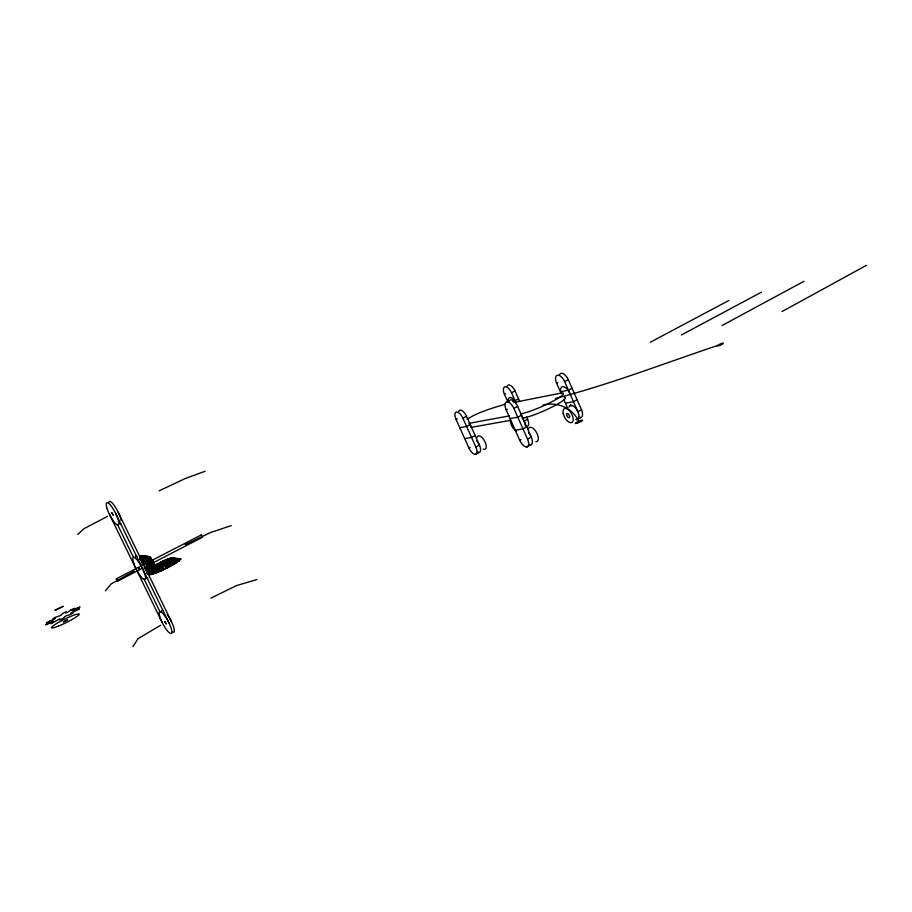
<?xml version="1.0" encoding="UTF-8"?>
<svg xmlns="http://www.w3.org/2000/svg" width="912" height="912" viewBox="0 0 912 912"><rect width="100%" height="100%" fill="white"/><g stroke="black" fill="none" stroke-linecap="round" stroke-linejoin="round"><path stroke-width="1.37" d="M159.851 565.212L160.729 564.961L161.413 570.764L162.803 570.137L161.504 564.619A6.692 1.505 -21.4 0 0 160.729 564.961M176.985 562.225L178.353 560.595A2.918 0.775 -60.1 0 1 178.513 560.789M160.808 562.51L161.31 565.052M153.797 566.158L154.162 566.078A1.801 1.026 20.5 0 0 154.972 566.056M149.055 573.317L153.809 566.021M166.258 562.704L164.103 560.766A1.813 1.243 -45 0 1 164.399 560.321L164.833 560.527A6.658 2.85 -34.4 0 1 165.619 560.344L165.984 559.615L168.971 560.914M149.123 556.867L140.516 555.864L139.969 557.791M171.274 559.512L168.743 558.6L168.332 559.261A6.646 2.348 -41.1 0 0 167.74 559.523L170.236 560.071M176.951 562.442C176.153 560.641 167.42 562.282 170.099 559.409C196.684 564.3 152.247 556.708 178.353 560.595M163.784 563.844L162.439 561.61M140.117 556.89L140.459 555.921L149.123 556.753M158.563 571.972L159.155 565.634A6.692 1.368 -17.6 0 1 159.885 565.326L159.885 571.425L158.528 571.949M158.335 565.52L157.149 572.542L158.335 565.52A1.642 0.73 -2 0 1 158.779 565.6L157.149 571.756L158.027 571.824A1.55 0.821 -4.4 0 1 158.494 571.927M142.819 556.844L150.446 557.243L142.728 556.73M141.451 555.864L149.671 556.708A2.348 0.695 -73 0 1 149.557 557.209A2.303 0.673 -73.2 0 0 149.591 556.833M156.989 566.66L157.787 564.118A6.669 2.679 -13.9 0 0 157.183 564.505L156.442 566.648A6.68 0.855 -11.2 0 1 157.012 566.455L154.698 573.454L156.853 566.09A1.824 0.673 3.8 0 1 157.343 566.181L157.708 566.204A6.692 1.14 -14.2 0 1 158.369 565.953M166.292 562.214L171.456 565.793L170.191 566.477L165.585 562.601A6.68 1.391 -33.2 0 1 166.292 562.214L166.714 561.507L172.642 564.722A1.55 0.787 -49.2 0 1 172.79 564.95L175.013 563.32A1.539 0.673 -56.1 0 1 175.081 563.582L168.321 560.994A6.669 0.901 -39.9 0 1 168.834 560.709L169.244 559.979L177.692 561.872M158.87 566.648L159.201 563.228M159.782 562.727A1.619 1.208 -11.3 0 0 159.338 562.67L159.019 565.303L159.794 562.784L160.159 565.634M168.709 567.173L167.295 567.891A1.562 0.923 -31.7 0 0 167.01 567.72C155.747 556.685 170.327 568.735 164.32 569.339A1.562 0.923 -22.2 0 0 163.966 569.202L162.803 570.137M168.709 567.264C161.652 560.515 165.425 561.952 169.94 566.215A1.55 0.878 -40.9 0 1 170.168 566.409L170.191 566.477M144.05 560.253L144.096 560.173A2.747 2.052 -80.1 0 0 144.381 559.478A4.412 3.044 -79.1 0 0 144.552 558.725L144.301 558.532M175.651 559.455C154.025 557.642 200.811 560.743 170.897 558.247C192.341 562.248 171.034 556.343 170.635 558.771M144.495 558.782L151.381 558.304A2.348 1.573 -79.1 0 1 151.232 558.805A1.345 0.98 -79.5 0 1 151.118 559.147L151.13 559.147M166.394 560.025A6.658 2.645 -38 0 1 167.056 559.774L167.443 559.045L169.883 559.432L167.74 559.432M168.891 559.147L168.891 559.113A6.646 2.006 -43.5 0 1 169.347 559.022L169.746 558.326L174.99 558.611L169.803 558.828A6.646 1.607 -45.1 0 1 170.122 558.862L170.476 558.212L178.866 558.589M179.39 559.774C183.814 557.642 155.804 558.611 179.63 559.569M140.448 556.274L140.402 556.491M161.481 564.482L162.359 564.197L164.377 569.396M170.134 559.763L170.738 558.896A6.646 0.718 -46.2 0 1 170.761 559.022L170.783 558.976M157.765 567.253L158.551 563.719A6.669 2.884 -17.6 0 1 159.258 563.342M166.782 561.53L166.999 561.678A6.68 1.186 -36.8 0 1 167.671 561.439L167.762 561.199A1.813 0.821 -53.9 0 1 168.025 560.675L174.659 563.08L168.298 560.914M139.855 557.654L140.129 557.004L139.855 557.677M146.273 561.393L152.372 559.74A1.79 1.414 88.9 0 1 151.996 560.492L145.225 563.114L145.897 564.311L152.19 561.37L151.814 560.698M140.288 556.958L140.049 557.756L142.58 557.756M157.149 572.542L155.906 572.987L157.708 566.204M165.79 568.518L166.337 567.606L163.784 563.263M170.92 558.611L170.624 559.273L179.162 560.584A12.7 1.174 -33.7 0 0 179.368 560.287L179.539 559.82M179.276 560.242L179.185 560.527M168.834 560.709C177.874 566.09 179.903 560.299 169.37 560.219M176.027 563.069L175.093 563.662M142.888 557.734L140.083 557.665M170.555 559.181L173.189 559.489M160.82 562.214L161.652 562.1L162.61 564.403M150.389 557.198C148.827 559.444 140.152 559.808 141.212 557.209A2.747 1.06 -70 0 0 141.417 556.457M149.101 557.745L149.591 556.719L141.314 555.841M170.384 559.558L178.798 560.983L179.185 560.105M179.379 560.23L179.47 559.911A12.7 1.516 -33.9 0 1 179.436 560.025L176.951 559.74M168.743 567.025L169.313 566.09M170.829 558.851L174.477 559.455M153.444 573.739L156.442 566.648M164.103 560.766L167.899 562.271L164.89 560.641M170.954 558.532L170.612 558.839A6.646 1.174 -46.1 0 0 170.407 558.851L170.35 558.395M147.983 564.414L153.239 561.268A1.607 1.402 67.2 0 0 152.851 561.188L152.338 561.29M162.496 561.404L165.095 563.228M147.47 558.611L150.263 558.11A1.345 0.764 -72.6 0 0 150.343 557.756A2.348 1.174 -74 0 0 150.4 557.266M152.623 574.127C161.766 559.398 150.936 569.783 152.623 574.127A12.745 0.581 -19 0 1 151.802 574.343L151.597 574.275M155.473 567.15L156.34 564.368A1.676 1.072 6.1 0 1 156.864 564.323M151.802 574.343L155.861 566.831M141.645 557.962L141.109 558.03M171.547 565.486L172.151 564.551L164.502 560.31M152.236 573.557C154.139 575.586 152.589 566.021 156.317 566.614M142.249 558.885L139.582 559.181M142.432 558.509L142.853 559.706L150.697 558.532M149.283 574.264L149.386 574.446A12.722 1.573 -17.6 0 1 149.351 574.252L149.887 574.514A12.734 1.22 -17.8 0 1 149.602 574.571L150.434 574.594A12.745 0.889 -18.2 0 0 151.016 574.514L154.972 567.059M155.245 566.443L156.362 564.346L157.183 564.505M155.405 566.956C152.27 566.033 152.019 575.461 150.833 574.127A4.446 1.55 17.1 0 1 150.104 574.013A2.77 0.752 15.2 0 1 149.42 573.899M153.809 566.854L153.968 566.911A1.801 0.684 18 0 0 154.972 566.933L150.856 574.058L149.956 573.602A1.767 0.616 15.3 0 0 149.374 573.42L150.514 570.958M152.84 570.319L154.892 567.025L153.786 566.352M154.846 566.831L150.309 574.07L151.016 574.514M156.533 564.893A6.669 2.394 -10.8 0 0 156.009 565.223L155.462 565.554A6.669 2.052 -8.3 0 0 155.086 565.85L150.89 572.679L154.812 565.782A1.676 0.741 15.5 0 0 154.231 565.668M132.878 646.654L137.986 638.719L160.649 625.233M141.349 555.796L140.14 557.722M149.431 573.956L148.439 573.979L150.115 571.721M143.138 559.307L143.287 559.136A2.417 1.699 -77.1 0 1 143.526 558.919L151.346 558.258M149.899 571.915L148.246 573.842L149.386 574.446A4.435 0.581 18.4 0 0 150.001 574.549M148.724 574.047C150.309 575.198 146.308 573.112 149.785 572.052L148.303 574.127L149.454 574.446M55.222 618.382L55.039 618.541A12.278 1.459 -26.2 0 0 54.104 619.157L50.605 620.719A6.293 0.741 -26.3 0 0 50.092 620.947M116.28 578.801L117.5 581.229L116.314 578.801L139.992 566.557M149.123 571.778L147.55 573.819L150.275 570.901M144.13 561.439L143.971 560.367M151.039 559.273C150.058 563.513 134.634 560.948 151.073 559.238M149.431 567.515L154.117 563.149L153.193 562.818M65.789 612.807L66.257 612.237A6.224 0.73 -26.2 0 0 66.177 612.169A10.055 1.186 -26.2 0 0 65.037 612.317A19.517 2.314 -26.2 0 0 63.35 613.115A10.009 1.186 -26.2 0 0 62.119 613.981A7.478 0.878 -26.2 0 0 61.913 614.152A6.213 0.73 -26.2 0 0 61.742 614.3L60.933 615.235A12.278 1.459 -26.2 0 0 59.679 615.896L57.41 616.58A6.259 0.741 -26.2 0 0 57.057 616.706A7.535 0.889 -26.2 0 0 56.658 616.843A10.112 1.186 -26.2 0 0 54.492 617.709A19.517 2.314 -26.2 0 0 53.044 618.53A10.032 1.174 -26.2 0 0 53.124 618.815A7.49 0.878 -26.2 0 0 53.238 618.838A6.236 0.73 -26.2 0 0 53.386 618.838L55.21 618.347M153.661 564.311C158.665 564.254 141.691 578.516 154.641 564.608A1.619 1.197 23.9 0 0 154.139 564.323M149.591 571.721A2.656 1.528 17 0 1 150.925 572.44L149.91 572.006A2.428 1.334 17 0 0 149.545 571.892L148.804 571.744L153.991 565.007A1.345 0.923 21.9 0 0 154.31 564.938M145.726 562.658L145.669 563.924M105.45 590.839L111.139 583.976L134.235 571.072M146.912 573.363L149.386 570.388M147.425 572.668L149.009 570.775M201.164 534.968L202.339 537.339L201.199 534.968L151.232 560.755M147.174 571.847L148.895 569.932M716.65 345.819C721.677 346.343 728.608 339.389 716.65 345.819C663.058 363.82 610.139 384.328 555.362 398.51M153.444 564.311C140.858 572.633 152.817 568.928 153.353 563.65M146.444 571.015L149.18 568.324M77.737 534.421L84.007 528.652L107.548 516.352M467.092 419.224C478.572 411.939 492.355 408.143 505.385 404.164M145.84 570.616L148.964 567.766M151.449 559.865L152.338 559.694M144.415 561.758L144.734 561.461A1.756 1.448 89.4 0 1 145.202 561.222L152.315 559.649M148.838 567.595L145.726 570.467M145.795 570.194L148.667 567.663M142.682 556.696L142.021 557.357A1.767 0.935 -71.4 0 0 141.691 557.813M145.019 569.054L148.04 566.762M147.174 565.52L147.242 565.463A2.736 2.383 54 0 0 147.687 564.973M153.262 561.393A1.79 1.516 67.1 0 1 152.863 562.054C153.661 563.593 147.687 567.857 146.855 566.204M144.37 568.016L147.527 565.942M144.073 567.823L146.41 566.341M146.843 566.192L152.566 562.202M782.108 311.516L866.4 265.346M526.874 446.96A8.026 3.762 61.5 0 0 527.535 439.105L513.866 408.405A8.048 3.785 62.1 0 0 506.776 401.839A8.048 3.785 62.1 0 0 506.183 409.876L519.749 440.302A8.026 3.762 61.5 0 0 526.874 446.96L530.59 444.919M576.965 419.588L580.556 417.628M527.535 439.105L531.286 437.065L517.651 406.399A8.037 3.796 62.1 0 0 512.51 400.243A8.037 3.796 62.1 0 0 508.839 401.975M559.273 375.459A7.889 3.979 62.1 0 1 563.126 373.624A7.889 3.979 62.1 0 1 568.256 379.62L581.503 409.784L577.889 411.745L564.619 381.535A7.9 3.967 62.1 0 0 557.46 375.197A7.9 3.967 62.1 0 0 556.628 383.234L560.401 391.795L568.415 390.188L572.052 388.25M519.749 440.302L520.912 439.664M722.099 325.504L803.951 281.295M475.494 454.358A7.547 3.317 61.8 0 0 475.859 447.028L462.886 418.198A7.57 3.34 62.4 0 0 456.399 411.996A7.57 3.34 62.4 0 0 456.103 419.509L468.985 448.077A7.547 3.317 61.8 0 0 475.494 454.358L479.051 452.432M525.677 427.318L526.976 426.622M526.748 426.862L522.986 428.891L515.234 430.179M577.091 399.741L573.477 401.69L565.417 403.207M468.985 448.077L470.102 447.473M681.389 334.989L761.452 292.148M475.859 447.028L479.45 445.102L466.499 416.305A7.558 3.352 62.4 0 0 461.996 410.628A7.558 3.352 62.4 0 0 458.656 411.62M524.138 421.15L527.603 419.292L526.555 416.932M521.55 415.188L517.777 417.194L510.07 418.585M475.141 435.514L471.538 437.429L464.698 438.569M650.302 342.239L728.905 300.447M513.866 408.405L517.651 406.399M564.619 381.535L568.256 379.62M470.204 424.547L466.602 426.451L459.785 427.682M512.761 401.371L518.609 399.057M506.183 409.876L507.357 409.26M556.628 383.234L557.756 382.63M146.228 564.14L146.308 564.095A1.756 1.528 63.6 0 1 146.832 563.992L152.863 561.211M456.103 419.509L457.231 418.916M507.802 401.816L504.439 394.269L505.522 393.699M462.886 418.198L466.499 416.305M504.439 394.269A7.433 3.511 62.4 0 1 504.974 386.768A7.433 3.511 62.4 0 1 511.518 392.764L515.006 390.94L519.68 401.462M142.489 565.258L146.239 563.331M117.466 581.229L141.166 568.963M144.917 567.036L148.656 565.098M151.153 563.81L202.304 537.339M210.866 598.169L236.368 585.641L256.899 579.553M185.147 544.76L210.877 532.391L231.203 525.643M159.155 490.816L185.113 478.595L205.246 471.185M144.176 565.041L147.607 563.456M142.466 564.745L146.342 563.206M142.34 564.471L146.239 562.989M142.397 564.197L145.954 562.898M154.698 573.454L153.661 573.808M141.93 563.092L146.798 561.644M141.474 561.826L143.971 561.279M147.527 566.945L147.687 566.911A1.767 1.459 37.5 0 1 148.257 566.933L149.443 567.492A4.412 3.602 39.7 0 1 149.021 567.948A2.759 2.2 31.6 0 1 148.485 568.279L148.075 568.393M65.869 612.841L66.451 612.636A12.278 1.459 -26.2 0 1 67.648 612.123L70.498 610.379A6.213 0.741 -26.1 0 1 70.919 610.128M513.741 402.5L559.751 393.334A24.704 3.203 -23.9 0 1 553.082 401.109A24.704 3.203 -23.9 0 1 521.653 413.638M469.258 423.293L509.238 415.918M471.094 427.375L509.819 420.455M542.982 405.122C556.958 401.394 572.645 407.881 578.698 421.298M141.189 560.846L144.997 560.23M149.237 570.832L149.317 570.821A2.77 1.847 20.4 0 0 149.921 570.627A4.435 3.146 25.6 0 0 150.446 570.342M140.961 559.82L143.526 559.546M144.837 558.794L142.204 558.976L142.625 559.455M139.616 558.452L142.192 558.372M139.753 558.03L142.318 557.996M148.736 569.578L148.816 569.578A2.018 1.436 23.3 0 1 149.329 569.704L150.366 570.114M153.923 565.007L148.599 570.821L148.804 571.744M173.029 559.113L176.689 559.489M157.388 566.124L154.47 572.782L155.371 572.861A1.55 0.707 2.8 0 1 155.861 572.953L155.906 572.987M154.493 566.819L150.605 574.309M176.894 559.968L179.368 560.287M149.192 574.332L147.55 573.819L149.374 574.412L148.622 574.001M158.551 563.719L157.787 564.118M148.964 574.15L149.066 574.389M149.032 574.252L148.405 574.127M167.056 559.774L169.324 560.401M166.007 559.592L169.643 560.675L165.984 559.615A1.801 1.14 -52.8 0 0 165.767 560.025M147.277 573.477L147.653 573.602M147.356 573.5L147.995 573.956M154.367 565.657L154.949 565.816A1.619 0.935 16.9 0 0 154.504 565.611M165.619 560.344L167.888 561.347M167.671 561.439L173.93 564.368M150.822 574.024L150.856 574.058A2.656 0.992 14.8 0 0 149.807 573.363M167.044 561.792L172.801 565.03M165.517 562.499L169.381 566.056M161.413 570.764L161.378 570.73A1.562 0.889 -12.9 0 0 160.934 570.581L159.805 571.151A2.964 1.653 -9.9 0 1 159.953 570.547M162.701 561.04L164.935 563.605L162.667 561.051A1.619 1.163 -35.7 0 0 162.541 561.393M163.259 561.279L163.305 561.347A6.658 2.987 -30.3 0 1 164.057 561.005M167.341 567.959L164.012 563.411A6.692 1.516 -29.4 0 1 164.764 563.023M139.091 569.042C141.292 571.231 137.359 564.79 138.852 568.632M109.417 514.254L162.04 622.223M118.184 512.213L171.433 621.653M115.687 513.456L168.994 622.964M117.454 524.457L133.528 557.46M144.039 579.04L160.124 612.043M511.518 392.764L515.12 400.892M570.388 404.381L571.197 406.239M563.741 399.399L567.629 408.223M161.378 561.895A1.813 1.379 -21.2 0 0 161.014 561.815L161.572 564.004M160.957 561.872L161.515 564.038M150.925 572.554L150.936 572.611A4.446 2.428 19 0 1 150.298 572.725A2.77 1.345 15.8 0 1 149.625 572.736M159.999 564.824L160.09 570.513L159.965 564.836A1.835 0.923 -9.1 0 1 160.375 564.904M167.261 614.608A12.38 2.941 61.8 0 1 173.668 627.194A12.38 2.941 61.8 0 1 172.562 632.027M161.572 611.314A12.38 2.941 61.8 0 1 163.567 610.675M120.794 523.739A12.529 2.998 62.9 0 1 119.837 523.727M108.733 502.854A12.529 2.998 62.9 0 1 114.456 505.807A12.529 2.998 62.9 0 1 121.182 520.581M147.79 577.775A12.449 2.975 62.4 0 1 145.681 577.752M135.272 557.722A12.449 2.975 62.4 0 1 137.153 556.423M139.878 559.022A12.449 2.975 62.4 0 1 147.607 574.207M148.029 564.38A4.389 3.751 64 0 1 147.698 564.984M145.738 562.681A2.736 2.326 82.7 0 0 146.091 562.043A4.4 3.557 87.8 0 0 146.33 561.347M142.568 558.315A2.747 1.619 -72.4 0 0 142.762 557.551A4.412 2.291 -73.3 0 0 142.888 556.799M141.52 555.75A4.412 1.379 -72 0 1 141.44 556.434M154.105 563.149A2.348 1.927 42.8 0 1 153.82 563.468A1.345 1.083 34 0 1 153.547 563.616M154.687 564.756A2.36 1.699 27.8 0 1 154.322 564.95M161.675 562.123A6.669 3.044 -26 0 1 162.439 561.746M160.067 562.921A6.669 2.998 -21.7 0 1 160.82 562.544M162.37 564.209A6.692 1.55 -25.4 0 1 163.145 563.833M178.798 560.983A12.711 0.844 -33.2 0 1 178.33 561.404M177.658 561.553A2.907 0.752 -64.1 0 1 178.353 560.367M175.982 562.772A2.918 1.083 -59.6 0 1 176.7 561.621M173.861 564.118A2.93 1.345 -53.7 0 1 174.58 563.012M168.606 567.047A2.953 1.699 -37.8 0 1 169.199 566.067M152.247 559.774A1.459 1.151 89.1 0 1 152.156 560.173M153.227 561.427A1.573 1.334 67.5 0 1 153.102 561.735M153.581 562.807A1.459 1.231 39.5 0 1 154.003 562.978L149.34 567.218A2.645 2.223 39.5 0 0 147.926 566.785M154.664 566.591A1.528 0.57 14.9 0 1 154.937 566.774M140.79 557.164A2.656 0.764 -69.9 0 1 141.314 556.172M141.212 556.183A2.645 0.752 -73.2 0 1 141.029 557.255M141.907 557.756A2.656 1.334 -70.6 0 1 142.648 556.947M142.603 557.004A2.645 1.3 -74.1 0 1 142.386 558.258M143.355 559.193A2.656 1.824 -75.6 0 1 144.29 558.68M144.278 558.805A2.645 1.756 -79.2 0 1 143.993 560.093M144.974 561.347A2.645 2.155 -87.9 0 1 146.068 561.165M146.08 561.347A2.633 2.075 89.1 0 1 145.681 562.579M146.547 563.981A2.633 2.303 67.3 0 1 147.79 564.106M147.812 564.346A2.633 2.223 67.5 0 1 147.265 565.417M149.283 567.458A2.645 2.166 43.3 0 1 148.576 568.29M148.975 569.441A3.067 2.246 23.8 0 1 150.4 570.023M150.355 570.342A2.656 1.915 28.1 0 1 149.431 570.912M150.902 572.679A2.668 1.505 20.7 0 1 149.762 572.93M150.902 574.241A2.656 1.003 18.2 0 1 149.522 574.15M157.765 563.502A1.619 1.14 -1.6 0 1 158.255 563.548M155.165 565.03A1.813 0.969 11.7 0 1 155.656 565.064M163.191 563.491A1.835 1.083 -29.3 0 1 163.351 563.228M166.349 561.895A1.824 0.946 -46.8 0 1 166.611 561.507M168.902 560.367A1.676 0.627 -59.5 0 1 169.21 559.9M169.541 558.737A1.801 0.616 -65.5 0 1 169.746 558.418M168.503 559.033A1.801 0.821 -62.9 0 1 168.743 558.68M167.238 559.466A1.607 0.889 -58.7 0 1 167.477 559.102M154.447 573.032A2.953 1.243 4.8 0 1 154.424 572.804M154.584 572.93A1.961 0.707 3.8 0 1 155.678 573.01M156.989 572.177A2.953 1.482 -1.9 0 1 157.046 571.778M157.206 571.915A1.972 0.866 -2.1 0 1 158.289 571.961M160.102 570.695A1.972 0.992 -9.1 0 1 161.128 570.718M162.712 569.852A2.964 1.744 -18.9 0 1 163.031 569.145M163.168 569.305A1.972 1.06 -17.2 0 1 164.103 569.316M165.688 568.495A2.964 1.756 -28.4 0 1 166.155 567.629M166.28 567.8A1.972 1.083 -25.7 0 1 167.078 567.823M169.301 566.261A1.972 1.06 -34.4 0 1 169.94 566.284M171.41 565.577A1.961 1.06 -45.6 0 1 172.14 564.562M172.106 564.722A1.961 0.992 -42.4 0 1 172.573 564.745M174.614 563.251A1.961 0.866 -49.6 0 1 174.887 563.263M50.798 623.626A19.517 2.314 -26.2 0 0 52.121 623.158A10.192 1.208 -26.3 0 0 54.253 621.995A7.615 0.901 -26.3 0 0 54.72 621.733A6.338 0.752 -26.3 0 0 55.165 621.482L58.083 619.67A12.278 1.459 -26.2 0 0 59.303 619.157L59.975 618.963L59.497 619.601A7.615 0.912 -26.2 0 0 59.69 619.67A10.18 1.22 -26.2 0 0 60.716 619.51A19.517 2.314 -26.2 0 0 62.449 618.701A10.226 1.22 -26.3 0 0 63.703 617.812M73.462 608.749A19.517 2.314 -26.2 0 1 74.761 608.281A10.021 1.174 -26.2 0 1 74.26 608.874A7.478 0.878 -26.2 0 1 74.054 609.045A6.213 0.73 -26.2 0 1 73.815 609.227L71.877 610.607A12.278 1.459 -26.2 0 1 72.572 610.436L76.403 608.521A6.247 0.741 -26.1 0 1 76.927 608.27M70.805 610.151A7.478 0.889 -26.1 0 1 71.261 609.9M76.939 608.224A7.524 0.901 -26.1 0 1 77.474 607.985A10.089 1.208 -26.1 0 1 79.606 607.061A19.517 2.314 -26.2 0 1 80.039 607.107A10.021 1.186 -26.1 0 1 78.204 608.236A7.478 0.889 -26.1 0 1 77.748 608.498A6.224 0.741 -26.1 0 1 77.281 608.749L73.929 610.55A12.278 1.459 -26.2 0 1 73.838 610.801L77.212 609.455A6.281 0.752 -26.2 0 1 77.634 609.296A7.57 0.901 -26.2 0 1 78.033 609.159A10.157 1.22 -26.2 0 1 79.447 608.737A19.517 2.314 -26.2 0 1 78.82 609.273A10.055 1.197 -26.1 0 1 76.323 610.516A7.524 0.901 -26.1 0 1 75.787 610.766A6.259 0.741 -26.1 0 1 75.274 611.006L71.763 612.568A12.278 1.459 -26.2 0 1 70.919 613.126L72.527 612.864A6.327 0.752 -26.2 0 1 72.686 612.864A7.615 0.912 -26.2 0 1 72.8 612.887A10.203 1.22 -26.2 0 1 72.914 613.172A19.517 2.314 -26.2 0 1 71.455 614.015A10.123 1.208 -26.2 0 1 69.244 614.893A7.57 0.901 -26.2 0 1 68.845 615.03A6.293 0.752 -26.2 0 1 68.491 615.155L66.166 615.851A12.278 1.459 -26.2 0 1 64.9 616.512L64.159 617.401A6.338 0.752 -26.2 0 1 63.92 617.629A7.627 0.912 -26.2 0 1 63.692 617.812M50.81 623.626A10.214 1.22 -26.2 0 1 51.346 622.999A7.627 0.912 -26.2 0 1 51.562 622.816A6.338 0.752 -26.2 0 1 51.813 622.622L53.888 621.186A12.278 1.459 -26.2 0 1 53.135 621.368L49.237 623.318A6.304 0.741 -26.3 0 1 48.712 623.569A7.581 0.901 -26.3 0 1 48.176 623.819A10.135 1.197 -26.3 0 1 45.999 624.788A19.517 2.314 -26.2 0 1 45.6 624.731A10.214 1.22 -26.3 0 1 47.504 623.557A7.615 0.901 -26.3 0 1 47.971 623.295A6.327 0.752 -26.3 0 1 48.439 623.033L51.847 621.197A12.278 1.459 -26.2 0 1 51.95 620.947L48.598 622.292A6.27 0.741 -26.2 0 1 48.176 622.44A7.535 0.889 -26.2 0 1 47.789 622.588A10.078 1.186 -26.2 0 1 46.398 622.999A19.517 2.314 -26.2 0 1 47.059 622.44A10.169 1.208 -26.3 0 1 49.567 621.197A7.581 0.901 -26.3 0 1 50.114 620.901M71.375 609.866A10.043 1.186 -26.1 0 1 73.462 608.749M568.894 407.174A7.877 3.944 61.4 0 1 577.25 410.457A7.877 3.944 61.4 0 1 575.723 419.497M528.561 432.835A8.014 3.773 61.5 0 1 532.437 441.59A8.014 3.773 61.5 0 1 528.914 444.623M528.356 429.062A8.003 3.796 61.5 0 1 536.29 432.083A8.003 3.796 61.5 0 1 535.891 441.716M476.588 440.758A7.535 3.329 61.8 0 1 480.601 449.285A7.535 3.329 61.8 0 1 477.341 452.033M477.204 437.19A7.524 3.352 61.8 0 1 484.774 441.328A7.524 3.352 61.8 0 1 483.292 449.149M522.257 417.992A7.41 3.488 61.8 0 1 525.209 425.528M516.602 431.216A7.433 3.477 61.8 0 1 510.458 420.056M469.167 423.613A7.547 3.34 62.2 0 1 471.447 427.295M508.212 401.622A7.421 3.5 62.2 0 1 510.469 397.541A7.421 3.5 62.2 0 1 515.85 402.625M527.603 419.292A7.399 3.511 61.8 0 1 526.634 426.656M507.152 386.072A7.421 3.523 62.4 0 1 515.006 390.94M520.41 414.196A8.037 3.785 61.9 0 1 522.85 418.106M561.233 393.608A7.889 3.956 61.9 0 1 562.818 386.654A7.889 3.956 61.9 0 1 569.681 393.072M581.503 409.784A7.866 3.956 61.4 0 1 578.846 417.377M564.346 397.358A24.692 3.283 -23.9 0 1 552.273 406.923A24.692 3.283 -23.9 0 1 523.591 417.992M164.798 621.539L166.109 623.785L164.798 621.539M111.845 512.783L113.156 515.063L111.845 512.783M63.133 606.366L55.153 610.242L63.133 606.366M67.591 619.852L63.247 622.018L67.591 619.886M157.765 563.548L156.488 566.979L157.73 563.559M179.219 559.489L179.641 558.657L179.242 559.455M178.353 559.489L178.661 558.908L178.376 559.444M163.202 569.111L161.72 564.049L163.134 569.145M160.295 618.142A12.392 2.93 61.9 0 0 171.319 633.532A12.392 2.93 61.9 0 0 164.935 616.067A12.392 2.93 61.9 0 0 160.295 618.142M107.194 508.885A12.54 2.987 62.9 0 0 118.104 525.061A12.54 2.987 62.9 0 0 112.324 507.596A12.54 2.987 62.9 0 0 107.194 508.885M133.927 563.947A12.46 2.953 62.3 0 0 144.894 579.553A12.46 2.953 62.3 0 0 138.67 561.974A12.46 2.953 62.3 0 0 133.927 563.947M59.497 619.601A6.327 0.752 -26.2 0 0 59.565 619.647M66.177 612.169A7.49 0.878 -26.2 0 0 66.052 612.157M58.493 626.077A15.481 1.892 -26.3 0 0 79.264 614.175A15.481 1.892 -26.3 0 0 58.334 622.52A15.481 1.892 -26.3 0 0 58.493 626.077M563.194 413.512A7.9 3.922 61.4 0 0 571.79 422.541A7.9 3.922 61.4 0 0 569.362 410.617A7.9 3.922 61.4 0 0 563.194 413.512M566.626 414.96A2.371 1.174 61.4 0 0 569.202 417.662A2.371 1.174 61.4 0 0 568.472 414.071A2.371 1.174 61.4 0 0 566.626 414.96M577.307 423.111A3.967 0.593 -23.7 0 0 582.62 420.238A3.967 0.593 -23.7 0 0 577.022 422.108A3.967 0.593 -23.7 0 0 577.307 423.111"/></g></svg>
